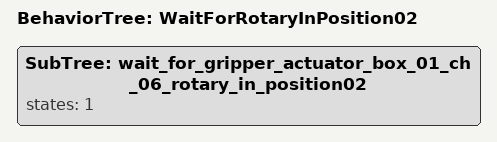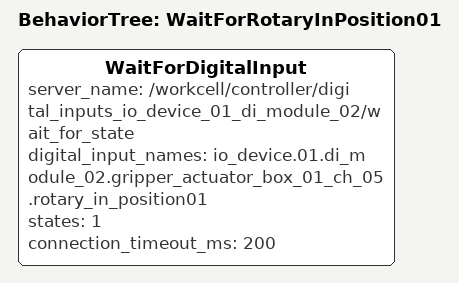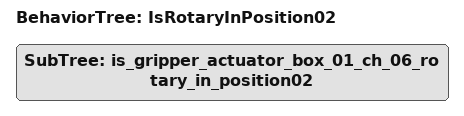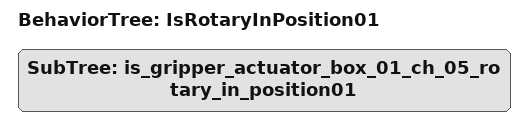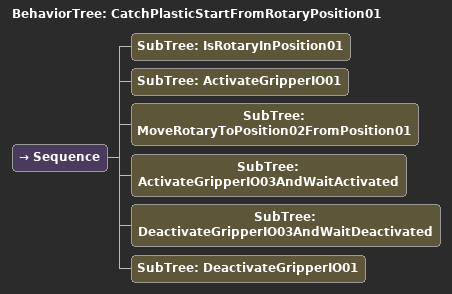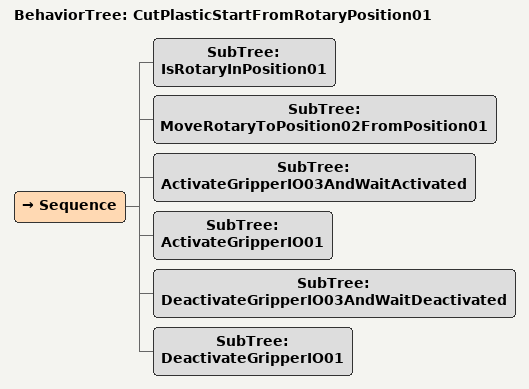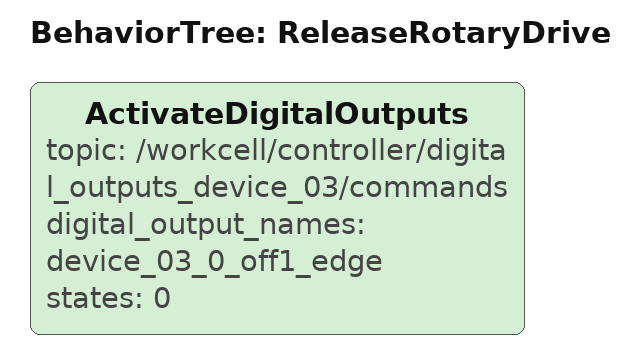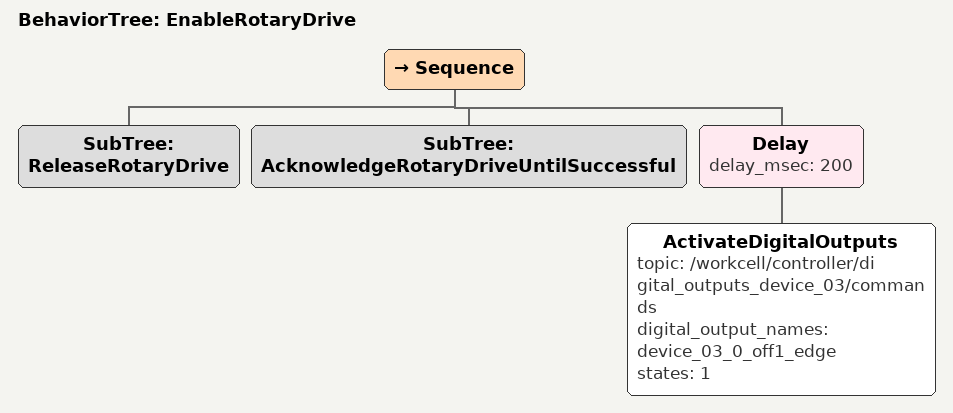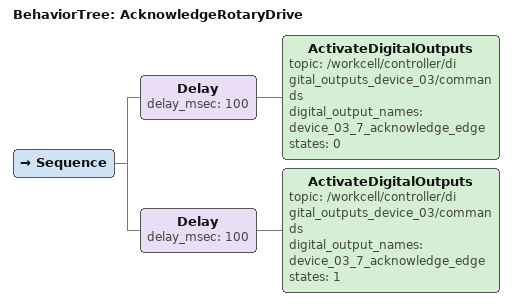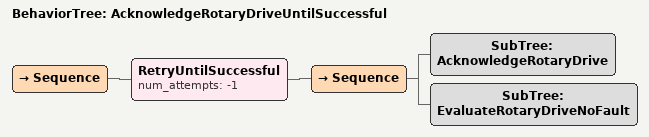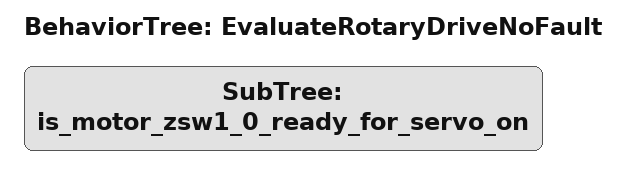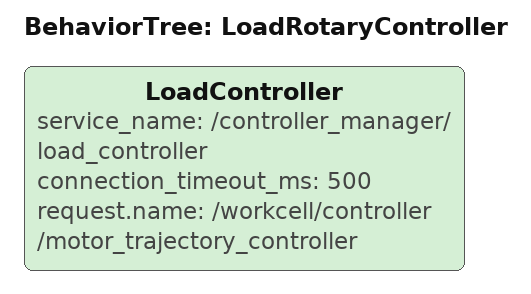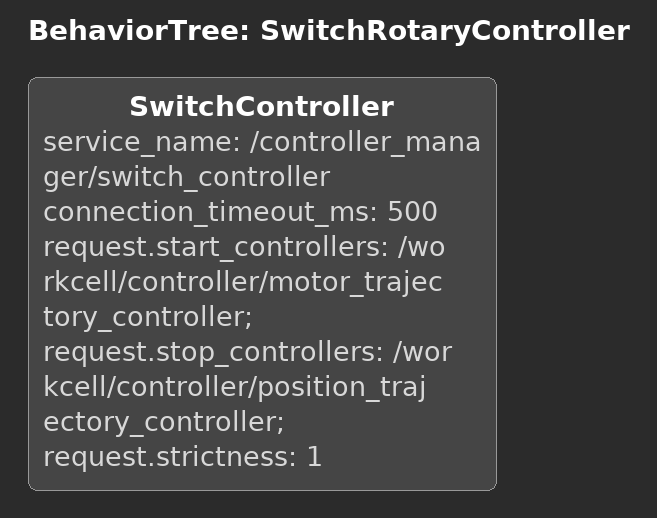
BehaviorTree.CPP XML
<BehaviorTree ID="WaitForRotaryInPosition02">
  <SubTree ID="wait_for_gripper_actuator_box_01_ch_06_rotary_in_position02" states="1"/>
</BehaviorTree>

<BehaviorTree ID="WaitForRotaryInPosition01">

    <WaitForDigitalInput server_name="/workcell/controller/digital_inputs_io_device_01_di_module_02/wait_for_state" digital_input_names="io_device.01.di_module_02.gripper_actuator_box_01_ch_05.rotary_in_position01" states="1" connection_timeout_ms="200"/>

</BehaviorTree>

<BehaviorTree ID="IsRotaryInPosition02">
    <SubTree ID="is_gripper_actuator_box_01_ch_06_rotary_in_position02"/>
</BehaviorTree>

<BehaviorTree ID="IsRotaryInPosition01">
    <SubTree ID="is_gripper_actuator_box_01_ch_05_rotary_in_position01"/>
</BehaviorTree>

<BehaviorTree ID="CatchPlasticStartFromRotaryPosition01">
    <Sequence>
        <SubTree ID="IsRotaryInPosition01"/>
        <SubTree ID="ActivateGripperIO01"/>
        <SubTree ID="MoveRotaryToPosition02FromPosition01"/>
        <SubTree ID="ActivateGripperIO03AndWaitActivated"/>
        <SubTree ID="DeactivateGripperIO03AndWaitDeactivated"/>
        <SubTree ID="DeactivateGripperIO01"/>
    </Sequence>
</BehaviorTree>

<BehaviorTree ID="CutPlasticStartFromRotaryPosition01">
    <Sequence>
        <SubTree ID="IsRotaryInPosition01"/>
        <SubTree ID="MoveRotaryToPosition02FromPosition01"/>
        <SubTree ID="ActivateGripperIO03AndWaitActivated"/>
        <SubTree ID="ActivateGripperIO01"/>
        <SubTree ID="DeactivateGripperIO03AndWaitDeactivated"/>
        <SubTree ID="DeactivateGripperIO01"/>
    </Sequence>
</BehaviorTree>

<BehaviorTree ID="ReleaseRotaryDrive">
    <ActivateDigitalOutputs topic="/workcell/controller/digital_outputs_device_03/commands" digital_output_names="device_03_0_off1_edge" states="0"/>
</BehaviorTree>

<BehaviorTree ID="EnableRotaryDrive">
    <Sequence>
        <SubTree ID="ReleaseRotaryDrive"/> <!-- enable needs rising Edge -->
        <SubTree ID="AcknowledgeRotaryDriveUntilSuccessful"/>
        <Delay delay_msec="200">
            <ActivateDigitalOutputs topic="/workcell/controller/digital_outputs_device_03/commands" digital_output_names="device_03_0_off1_edge" states="1"/>
        </Delay>
    </Sequence>
</BehaviorTree>

<BehaviorTree ID="AcknowledgeRotaryDrive">
    <Sequence>
        <Delay delay_msec="100">
            <ActivateDigitalOutputs topic="/workcell/controller/digital_outputs_device_03/commands" digital_output_names="device_03_7_acknowledge_edge" states="0"/>
        </Delay>
        <Delay delay_msec="100">
            <ActivateDigitalOutputs topic="/workcell/controller/digital_outputs_device_03/commands" digital_output_names="device_03_7_acknowledge_edge" states="1"/>
        </Delay>
    </Sequence>
</BehaviorTree>

<BehaviorTree ID="AcknowledgeRotaryDriveUntilSuccessful">
    <Sequence>
        <RetryUntilSuccessful num_attempts="-1">
            <Sequence>
                <SubTree ID="AcknowledgeRotaryDrive"/>
                <SubTree ID="EvaluateRotaryDriveNoFault"/>
            </Sequence>
        </RetryUntilSuccessful>
    </Sequence>
</BehaviorTree>

<BehaviorTree ID="EvaluateRotaryDriveNoFault">
<SubTree ID="is_motor_zsw1_0_ready_for_servo_on"/>
</BehaviorTree>

<BehaviorTree ID="LoadRotaryController">
    <LoadController service_name="/controller_manager/load_controller" connection_timeout_ms="500" request.name="/workcell/controller/motor_trajectory_controller"/>
</BehaviorTree>

<BehaviorTree ID="SwitchRotaryController">
    <SwitchController service_name="/controller_manager/switch_controller" connection_timeout_ms="500" request.start_controllers="/workcell/controller/motor_trajectory_controller;" request.stop_controllers="/workcell/controller/position_trajectory_controller;" request.strictness="1"/>
</BehaviorTree>
